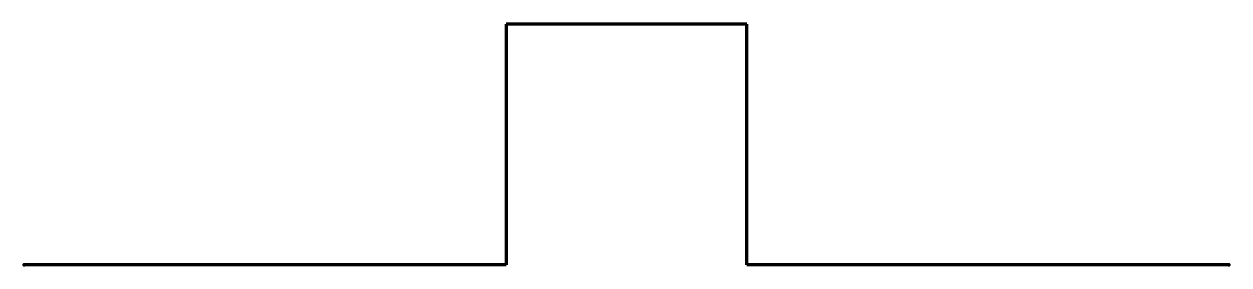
# Model space of a CAD drawing. Header units: millimetres. Extents: x 0 to 15, y 0 to 3.
import ezdxf

# ---------------------------------------------------------------- set-up
doc = ezdxf.new("R2010")
doc.units = ezdxf.units.MM
doc.layers.get('0').update_dxf_attribs({"linetype": 'CONTINUOUS', "lineweight": 0})

msp = doc.modelspace()

# ---------------------------------------------------------------- linework, layer by layer
at = {"color": 7, "linetype": 'CONTINUOUS', "lineweight": 70}
for p, q in [((9, 3), (6, 3)), ((6, 3), (6, 0)), ((9, 0), (9, 3)), ((6, 0), (0, 0)), ((15, 0), (9, 0))]:
    msp.add_line(p, q, dxfattribs=at)
for p in [(0, 0), (15, 0)]:
    msp.add_point(p, dxfattribs=at)

doc.saveas('drawing.dxf')
